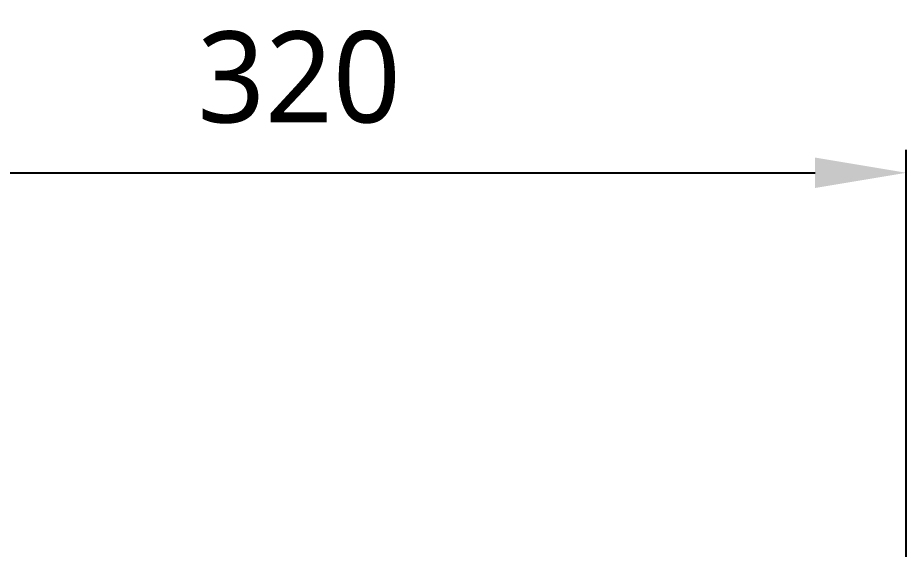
# Model space of a CAD drawing. Extents: x 7905 to 14077, y -986 to 9572.
# Drawn here: x 9524.8 to 9759, y -350.3 to -210.4 of the extents above; entities that cross this region are included whole.
import ezdxf

# ---------------------------------------------------------------- set-up
doc = ezdxf.new("R2010")
doc.units = 0
doc.header["$LTSCALE"] = 20
doc.header["$MEASUREMENT"] = 0
doc.layers.get('DEFPOINTS').update_dxf_attribs({"linetype": 'CONTINUOUS'})
doc.layers.add('1', color=1, linetype='CONTINUOUS')
doc.styles.get("Standard").update_dxf_attribs({"font": 'NanumGothic.ttf'})
doc.dimstyles.get("Standard").update_dxf_attribs({"dimtxt": 2.5, "dimasz": 2, "dimexe": 2, "dimexo": 1, "dimgap": 1.5, "dimtad": 1, "dimdec": 0, "dimlfac": 10, "dimrnd": 0.5, "dimzin": 0, "dimdsep": 46, "dimtxsty": 'Standard', "dimcen": 0, "dimclrt": 2, "dimadec": 0, "dimazin": 0, "dimtfac": 1, "dimtdec": 0, "dimtmove": 0, "dimatfit": 3, "dimfxl": 0, "dimtolj": 1, "dimtzin": 0, "dimarcsym": 0})

# ---------------------------------------------------------------- blocks, each defined once
blk = doc.blocks.new('*D60')
at = {"layer": '1', "color": 3, "lineweight": -2}
for p, q in [((9438.95, -552.1), (9438.95, -245.18)), ((9758.95, -552.1), (9758.95, -245.18)), ((9462.95, -251.18), (9734.95, -251.18))]:
    blk.add_line(p, q, dxfattribs=at)
at = {"layer": '1', "color": 3}
for points in [[(9462.95, -247.18), (9462.95, -255.18), (9438.95, -251.18)], [(9734.95, -247.18), (9734.95, -255.18), (9758.95, -251.18)]]:
    blk.add_solid(points, dxfattribs=at)
at = {"layer": 'DEFPOINTS', "color": 0}
for p in [(9758.95, -251.18), (9438.95, -553.3), (9758.95, -553.3)]:
    blk.add_point(p, dxfattribs=at)
at = {"layer": '1', "color": 2, "insert": (9598.95, -226.1), "char_height": 24, "attachment_point": 5}
blk.add_mtext('\\A1;320', dxfattribs=at)

msp = doc.modelspace()

# ---------------------------------------------------------------- dimensions: what is measured, and where the dimension line sits
at = {"layer": '1'}
dim = msp.add_linear_dim(base=(9758.95162, -251.18493), p1=(9438.95162, -553.3024), p2=(9758.95162, -553.3024), dimstyle='Standard', override={"dimscale": 1.2, "dimtxt": 20, "dimasz": 20, "dimexe": 5, "dimgap": 10, "dimlfac": 1, "dimclrd": 3, "dimclre": 3}, dxfattribs=at)
dim.commit()
dim.dimension.update_dxf_attribs({"geometry": '*D60', "text_midpoint": (9598.95162, -251.18493), "dimtype": 160})

doc.saveas('drawing.dxf')
